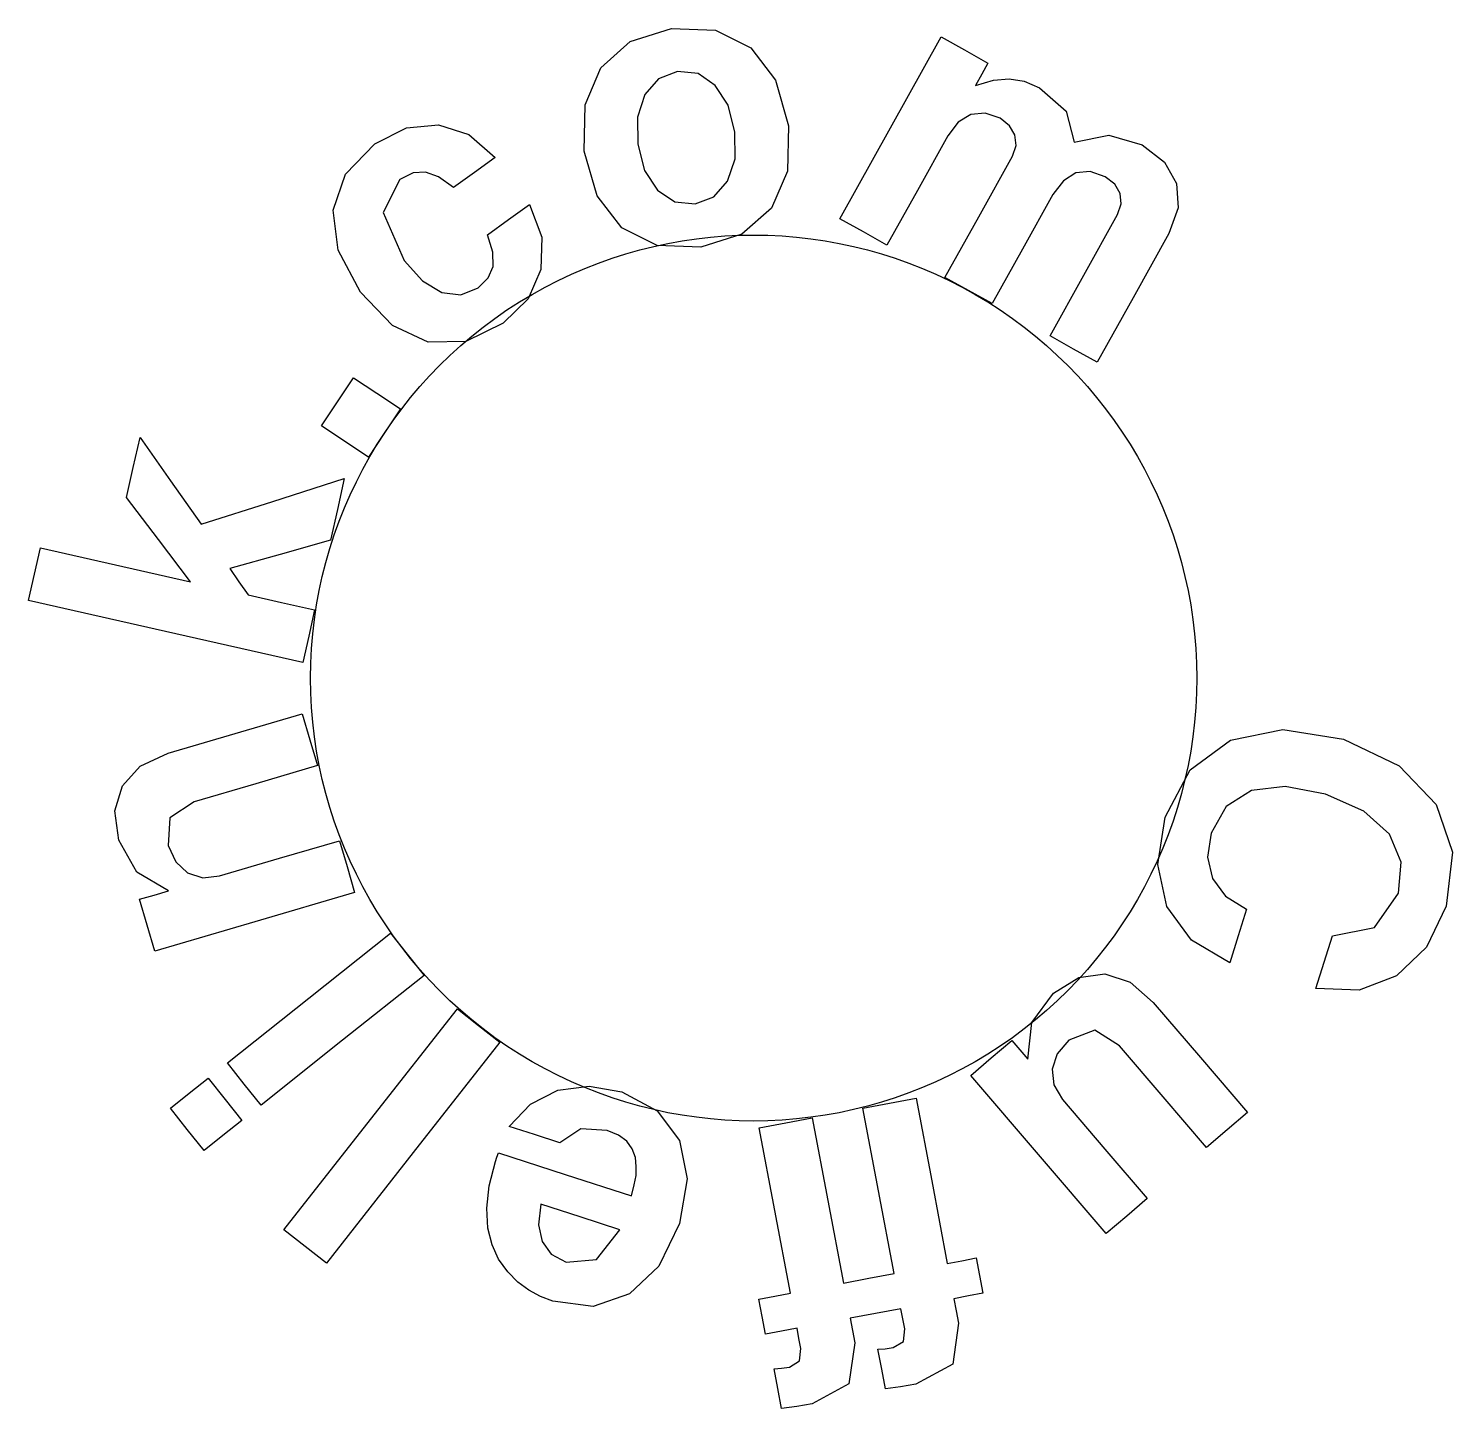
# Model space of a CAD drawing. Extents: x 1.2 to 11.6, y 1.2 to 11.3.
import ezdxf

# ---------------------------------------------------------------- set-up
doc = ezdxf.new("R2010")
doc.units = 0
doc.layers.add('Layer_1', color=7, linetype='CONTINUOUS')

msp = doc.modelspace()

# ---------------------------------------------------------------- linework, layer by layer
at = {"layer": 'Layer_1', "color": 7}
for points in [[(5.898678, 11.254651), (6.221259, 11.242515), (6.478342, 11.112072), (6.661082, 10.876473), (6.75578, 10.542378), (6.748513, 10.209779), (6.630534, 9.939382), (6.414497, 9.748572), (6.11306, 9.65462), (5.794069, 9.666473), (5.536564, 9.794715), (5.353916, 10.029637), (5.260236, 10.356027), (5.265973, 10.694835), (5.381577, 10.967038), (5.595936, 11.159768), (5.898681, 11.254594)], [(7.872099, 11.192731), (8.04345, 11.097255), (8.214801, 11.001808), (8.168791, 10.919201), (8.122781, 10.836623), (8.25591, 10.875542), (8.370093, 10.886266), (8.479857, 10.868204), (8.592054, 10.820734), (8.785861, 10.648155), (8.844606, 10.421615), (9.098361, 10.474081), (9.344027, 10.40186), (9.506433, 10.275848), (9.594247, 10.120343), (9.606857, 9.94291), (9.538728, 9.753906), (9.276403, 9.283018), (9.014077, 8.812102), (8.841493, 8.908255), (8.668909, 9.00438), (8.916127, 9.448146), (9.163345, 9.891941), (9.189885, 9.970032), (9.181616, 10.046514), (9.14263, 10.114275), (9.072109, 10.168914), (8.963258, 10.206929), (8.858604, 10.197333), (8.766364, 10.140494), (8.689839, 10.039374), (8.467343, 9.639945), (8.244846, 9.240544), (8.072263, 9.336669), (7.899679, 9.432822), (8.146896, 9.876616), (8.394114, 10.320411), (8.420655, 10.398501), (8.412383, 10.474984), (8.373398, 10.542717), (8.302876, 10.597355), (8.194025, 10.635371), (8.089371, 10.625775), (7.997132, 10.568935), (7.920606, 10.467815), (7.69811, 10.068386), (7.475613, 9.668985), (7.303029, 9.765138), (7.130445, 9.861291), (7.501272, 10.526969), (7.872099, 11.192647)], [(5.943277, 10.938816), (5.803625, 10.886181), (5.703628, 10.770499), (5.65062, 10.606189), (5.651947, 10.407815), (5.702229, 10.215904), (5.79611, 10.071011), (5.92274, 9.985272), (6.07127, 9.970596), (6.208915, 10.022243), (6.308491, 10.135781), (6.363689, 10.299639), (6.36335, 10.496009), (6.312328, 10.693537), (6.218447, 10.838401), (6.093215, 10.924338), (5.943287, 10.938731)], [(3.912171, 10.14913), (3.7896, 9.906645), (3.943642, 9.555786), (4.07725, 9.406829), (4.217105, 9.32157), (4.356377, 9.304636), (4.483659, 9.357327), (4.558101, 9.430197), (4.59378, 9.513368), (4.590726, 9.616464), (4.552284, 9.74448), (4.705607, 9.855139), (4.858931, 9.965798), (4.94885, 9.727885), (4.943951, 9.491157), (4.849128, 9.276527), (4.668011, 9.09709), (4.393167, 8.963119), (4.117853, 8.957475), (3.857575, 9.079395), (3.623264, 9.324448), (3.459263, 9.632437), (3.423125, 9.924848), (3.513196, 10.188246), (3.727818, 10.409282), (3.959759, 10.527957), (4.193324, 10.550252), (4.415707, 10.478427), (4.609526, 10.311182), (4.456202, 10.200523), (4.302879, 10.089863), (4.194385, 10.169055), (4.098907, 10.203683), (4.008056, 10.198039), (3.912171, 10.148876)], [(3.572125, 8.698028), (3.743707, 8.583982), (3.915288, 8.469936), (3.798125, 8.29366), (3.680962, 8.117384), (3.50938, 8.23143), (3.337798, 8.345476), (3.454962, 8.521752), (3.572125, 8.698028)], [(2.379083, 7.204197), (2.145158, 7.513174), (1.911233, 7.822179), (1.960734, 8.041015), (2.010236, 8.25985), (2.233724, 7.943112), (2.457212, 7.626345), (2.980994, 7.792857), (3.504776, 7.959396), (3.453718, 7.733675), (3.402659, 7.507981), (3.034929, 7.404519), (2.667198, 7.301056), (2.73372, 7.205016), (2.800242, 7.108947), (3.043854, 7.053829), (3.287466, 6.998711), (3.243879, 6.806038), (3.200293, 6.613337), (2.196942, 6.8403), (1.193592, 7.067263), (1.237178, 7.259965), (1.280765, 7.452638), (1.829924, 7.328432), (2.379083, 7.204197)], [(9.742695, 6.499994), (9.742695, 6.499994)], [(2.117651, 4.501327), (2.062099, 4.690924), (2.006546, 4.880521), (2.112172, 4.911452), (2.217797, 4.942412), (1.985923, 5.078867), (1.853607, 5.312123), (1.826273, 5.528362), (1.880766, 5.711214), (2.01199, 5.855514), (2.216425, 5.950736), (2.706635, 6.094359), (3.196846, 6.23801), (3.252398, 6.048413), (3.30795, 5.858844), (2.857011, 5.726708), (2.406072, 5.594571), (2.226897, 5.475897), (2.214787, 5.273854), (2.270929, 5.15501), (2.358404, 5.074774), (2.468263, 5.038593), (2.591549, 5.051858), (3.0303, 5.18041), (3.469052, 5.308991), (3.524605, 5.119394), (3.580157, 4.929825), (2.848904, 4.715534), (2.117651, 4.501271)], [(10.734803, 4.613934), (11.043998, 4.674414), (11.218587, 4.924547), (11.239198, 5.152357), (11.15184, 5.356122), (10.964311, 5.525286), (10.684414, 5.649294), (10.388698, 5.705795), (10.142933, 5.675823), (9.958483, 5.560281), (9.848386, 5.365463), (9.821182, 5.18772), (9.856917, 5.031792), (9.953013, 4.903635), (10.106895, 4.809231), (10.045709, 4.612494), (9.984523, 4.415785), (9.704024, 4.580603), (9.524513, 4.827802), (9.45827, 5.135113), (9.512183, 5.481852), (9.695102, 5.827687), (9.989058, 6.045845), (10.37176, 6.124077), (10.815529, 6.051771), (11.223809, 5.858308), (11.494662, 5.574562), (11.613996, 5.224155), (11.567724, 4.83068), (11.422961, 4.529154), (11.204925, 4.319886), (10.929672, 4.214109), (10.614947, 4.228503), (10.674875, 4.421204), (10.734804, 4.613877)], [(2.649882, 3.682713), (3.245951, 4.157411), (3.84202, 4.632137), (3.965092, 4.477592), (4.088164, 4.323047), (3.492095, 3.848349), (2.896026, 3.373652), (2.772954, 3.528168), (2.649882, 3.682713)], [(8.088232, 3.590511), (8.238247, 3.719063), (8.388262, 3.847587), (8.447025, 3.779036), (8.505788, 3.710456), (8.53491, 3.977918), (8.693203, 4.194382), (8.879644, 4.308597), (9.070356, 4.335409), (9.254244, 4.273715), (9.424497, 4.125971), (9.769731, 3.723071), (10.114964, 3.320171), (9.964949, 3.191647), (9.814935, 3.063094), (9.496328, 3.434922), (9.177721, 3.80675), (8.995907, 3.921332), (8.806718, 3.849337), (8.721451, 3.749346), (8.684241, 3.636626), (8.696393, 3.521593), (8.759205, 3.414659), (9.069548, 3.052483), (9.379892, 2.690307), (9.229877, 2.561783), (9.079862, 2.433231), (8.584047, 3.011871), (8.088233, 3.590483)], [(3.06242, 2.46007), (3.69709, 3.269653), (4.331761, 4.079235), (4.487235, 3.957344), (4.64271, 3.83548), (4.008039, 3.025897), (3.373369, 2.216315), (3.217894, 2.338178), (3.06242, 2.46007)], [(2.232634, 3.350425), (2.370613, 3.460294), (2.508592, 3.570191), (2.631664, 3.415646), (2.754736, 3.26113), (2.616757, 3.151232), (2.478778, 3.041363), (2.355706, 3.19588), (2.232634, 3.350425)], [(5.030857, 1.937733), (4.939933, 1.973039), (4.855161, 2.018195), (4.775614, 2.077236), (4.700357, 2.154169), (4.633878, 2.246795), (4.586027, 2.351217), (4.555425, 2.47229), (4.547785, 2.618594), (4.564969, 2.782086), (4.610581, 2.96014), (4.621659, 2.992144), (4.634074, 3.023724), (5.120196, 2.866809), (5.606319, 2.709893), (5.626763, 2.789282), (5.639709, 2.859245), (5.641317, 2.923959), (5.63488, 2.991297), (5.612192, 3.054233), (5.572173, 3.109407), (5.510168, 3.153885), (5.428621, 3.188345), (5.234609, 3.20048), (5.082292, 3.098372), (4.896974, 3.158175), (4.711657, 3.218006), (4.866066, 3.381695), (5.067032, 3.4829), (5.295668, 3.513634), (5.534816, 3.471329), (5.794739, 3.332588), (5.956783, 3.115672), (6.012783, 2.834381), (5.956303, 2.507879), (5.805981, 2.196079), (5.590827, 1.991214), (5.326613, 1.90079), (5.030842, 1.937677)], [(6.587595, 1.696377), (6.563208, 1.825324), (6.538822, 1.954271), (6.653904, 1.976003), (6.768987, 1.997734), (6.654663, 2.602254), (6.540339, 3.206774), (6.734454, 3.243491), (6.928569, 3.280208), (7.042893, 2.67566), (7.157217, 2.07114), (7.343012, 2.106276), (7.528808, 2.141413), (7.414484, 2.745933), (7.30016, 3.350481), (7.494275, 3.38717), (7.68839, 3.423887), (7.802714, 2.819367), (7.917038, 2.214847), (8.022414, 2.234885), (8.127791, 2.254923), (8.152175, 2.125975), (8.176562, 1.997028), (8.071185, 1.97699), (7.965809, 1.956953), (7.982852, 1.866839), (7.999896, 1.776725), (7.957322, 1.477852), (7.688009, 1.329996), (7.575306, 1.310805), (7.46459, 1.296411), (7.437059, 1.441982), (7.409528, 1.58758), (7.463397, 1.590967), (7.522024, 1.60028), (7.595551, 1.644335), (7.605375, 1.736678), (7.591478, 1.810169), (7.577582, 1.883659), (7.391786, 1.848523), (7.20599, 1.813386), (7.223034, 1.723244), (7.240077, 1.633131), (7.197504, 1.334286), (6.92819, 1.186401), (6.815488, 1.16721), (6.704771, 1.152817), (6.67724, 1.298387), (6.64971, 1.443985), (6.703579, 1.447372), (6.762206, 1.456685), (6.835732, 1.50074), (6.845557, 1.593083), (6.83166, 1.666574), (6.817763, 1.740065), (6.702681, 1.718334), (6.587599, 1.696603)], [(4.942868, 2.648171), (4.926442, 2.498537), (4.952604, 2.375178), (5.019085, 2.282524), (5.128979, 2.223342), (5.350357, 2.243098), (5.520307, 2.461848), (5.231587, 2.555038), (4.942868, 2.648228)]]:
    msp.add_lwpolyline(points, dxfattribs=at)
for points in [[(4.878652, 9.30825), (5.881945, 9.887502), (7.118054, 9.887502), (8.121347, 9.30825)], [(3.257304, 6.499994), (3.257304, 7.658497), (3.875358, 8.728999), (4.878652, 9.30825)], [(8.121347, 9.30825), (9.124641, 8.728999), (9.742695, 7.658497), (9.742695, 6.499994)], [(4.878652, 3.691737), (3.875358, 4.270988), (3.257304, 5.34149), (3.257304, 6.499994)], [(9.742695, 6.499994), (9.742695, 5.34149), (9.124641, 4.270988), (8.121347, 3.691737)], [(8.121347, 3.691737), (7.118054, 3.112485), (5.881945, 3.112485), (4.878652, 3.691737)]]:
    msp.add_open_spline(points, degree=3, dxfattribs=at)

doc.saveas('drawing.dxf')
